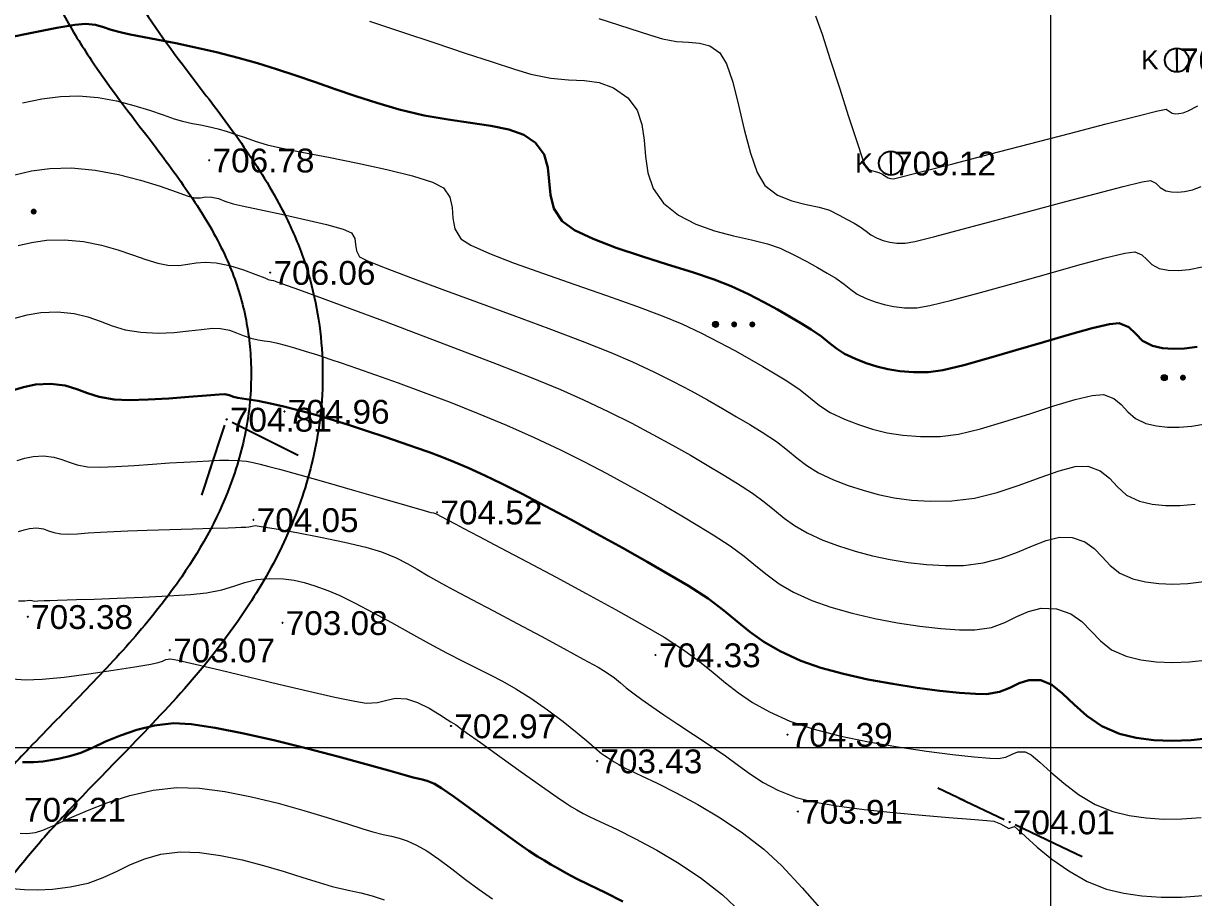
# Model space of a CAD drawing. Header units: feet. Extents: x 3381 to 683784, y 675186 to 4376258.
# Drawn here: x 678756.4 to 678805.47, y 4374967.44 to 4375004.1 of the extents above; entities that cross this region are included whole.
import ezdxf
from ezdxf.enums import TextEntityAlignment as Align

# ---------------------------------------------------------------- set-up
doc = ezdxf.new("R2010")
doc.units = ezdxf.units.FT
doc.header["$MEASUREMENT"] = 0
doc.header["$PDMODE"] = 34
doc.header["$PDSIZE"] = 0.01
doc.layers.get('0').update_dxf_attribs({"linetype": 'CONTINUOUS'})
for name, color, linetype in [('0_Point_Height', 2, 'CONTINUOUS'), ('0_Point_Point', 7, 'CONTINUOUS'), ('col bitkisi', 7, 'CONTINUOUS'), ('Lep-Stolb', 7, 'CONTINUOUS'), ('polygon', 5, 'CONTINUOUS')]:
    doc.layers.add(name, color=color, linetype=linetype)
for name, color, linetype, lineweight in [('ANA HORIZONTAL', 24, 'CONTINUOUS', 30), ('HORIZANTAL', 24, 'CONTINUOUS', 13), ('km setka', 170, 'CONTINUOUS', 15)]:
    doc.layers.add(name, color=color, linetype=linetype, lineweight=lineweight)
doc.styles.get("Standard").update_dxf_attribs({"font": 'arial.ttf', "height": 2})

msp = doc.modelspace()

# ---------------------------------------------------------------- hatches: boundary and pattern name
at = {"layer": 'col bitkisi', "ltscale": 1.5}
h = msp.add_hatch(color=256, dxfattribs=at)
edge = h.paths.add_edge_path()
edge.add_arc((678756.827, 4374996.211), 0.125, 0, 360)
h = msp.add_hatch(color=256, dxfattribs=at)
edge = h.paths.add_edge_path()
edge.add_arc((678785.421, 4374991.479), 0.125, 0, 360)
h = msp.add_hatch(color=256, dxfattribs=at)
edge = h.paths.add_edge_path()
edge.add_arc((678786.203, 4374991.479), 0.125, 0, 360)
h = msp.add_hatch(color=256, dxfattribs=at)
edge = h.paths.add_edge_path()
edge.add_arc((678786.962, 4374991.479), 0.125, 0, 360)
h = msp.add_hatch(color=256, dxfattribs=at)
edge = h.paths.add_edge_path()
edge.add_arc((678804.239, 4374989.245), 0.125, 0, 360)
h = msp.add_hatch(color=256, dxfattribs=at)
edge = h.paths.add_edge_path()
edge.add_arc((678805.021, 4374989.245), 0.125, 0, 360)

# ---------------------------------------------------------------- linework, layer by layer
at = {"linetype": 'Continuous'}
for points, knots in [([(678800.015, 4375077.644), (678801.836, 4375074.174), (678808.142, 4375062.155), (678818.038, 4375044.174), (678832.033, 4375024.91), (678842.805, 4375004.712), (678853.768, 4374986.826), (678862.895, 4374969.423), (678876.31, 4374950.902), (678892.91, 4374936.613), (678904.445, 4374921.776), (678912.375, 4374911.293), (678923.693, 4374899.375), (678931.942, 4374888.683), (678936.386, 4374882.923)], [0, 0, 0, 0, 11.75951, 40.72321, 61.46233, 83.054979, 109.290717, 124.392744, 141.962718, 177.533008, 189.558821, 198.276488, 216.955448, 238.768866, 238.768866, 238.768866, 238.768866]), ([(678804.772, 4375057.114), (678800.832, 4375053.35), (678800.303, 4375053.3), (678798.715, 4375053.14), (678797.651, 4375053.024), (678794.7, 4375052.617), (678792.822, 4375052.263), (678790.044, 4375051.385), (678789.093, 4375051.014), (678787.602, 4375050.276), (678787.043, 4375049.96), (678785.882, 4375049.205), (678785.294, 4375048.758), (678784.179, 4375047.808), (678783.65, 4375047.305), (678782.407, 4375046.033), (678781.717, 4375045.247), (678780.607, 4375043.929), (678780.173, 4375043.399), (678779.316, 4375042.352), (678778.891, 4375041.832), (678777.625, 4375040.276), (678776.792, 4375039.248), (678774.313, 4375036.181), (678772.686, 4375034.158), (678769.777, 4375030.563), (678768.5, 4375028.992), (678766.465, 4375026.514), (678765.723, 4375025.616), (678764.29, 4375023.894), (678763.601, 4375023.072), (678762.373, 4375021.618), (678761.839, 4375020.989), (678760.47, 4375019.387), (678759.596, 4375018.382), (678758.165, 4375016.441), (678757.578, 4375015.531), (678756.812, 4375013.877), (678756.564, 4375013.174), (678756.33, 4375012.052), (678756.276, 4375011.658), (678756.228, 4375010.864), (678756.233, 4375010.469), (678756.352, 4375008.869), (678756.668, 4375007.696), (678757.38, 4375005.852), (678757.716, 4375005.145), (678758.442, 4375003.809), (678758.833, 4375003.177), (678760.121, 4375001.254), (678761.069, 4375000.061), (678762.533, 4374998.127), (678763.084, 4374997.376), (678764.085, 4374995.845), (678764.532, 4374995.068), (678765.202, 4374993.597), (678765.444, 4374992.91), (678765.789, 4374991.475), (678765.894, 4374990.733), (678765.972, 4374989.136), (678765.925, 4374988.282), (678765.661, 4374986.602), (678765.445, 4374985.771), (678764.649, 4374983.537), (678763.917, 4374982.185), (678762.445, 4374980.038), (678761.791, 4374979.209), (678760.4, 4374977.602), (678759.661, 4374976.819), (678758.159, 4374975.267), (678757.398, 4374974.498), (678756.075, 4374973.113), (678755.511, 4374972.505), (678754.416, 4374971.253), (678753.888, 4374970.613), (678752.348, 4374968.667), (678751.383, 4374967.33), (678749.684, 4374964.866), (678748.936, 4374963.745), (678747.466, 4374961.476), (678746.748, 4374960.329), (678744.647, 4374956.855), (678743.32, 4374954.492), (678740.925, 4374949.803), (678739.845, 4374947.482), (678738.182, 4374943.457), (678737.545, 4374941.774), (678736.387, 4374938.368), (678735.865, 4374936.651), (678734.851, 4374933.022), (678734.369, 4374931.11), (678733.586, 4374927.817), (678733.27, 4374926.44), (678732.657, 4374923.676), (678732.362, 4374922.288), (678731.937, 4374920.115), (678731.792, 4374919.34), (678731.553, 4374917.94), (678731.458, 4374917.321), (678731.218, 4374915.357), (678731.142, 4374914.013), (678731.145, 4374910.996), (678731.266, 4374909.324), (678731.706, 4374906.033), (678732.022, 4374904.414), (678732.662, 4374901.698), (678732.956, 4374900.59), (678733.521, 4374898.591), (678733.787, 4374897.699), (678734.28, 4374896.085), (678734.506, 4374895.354), (678735.001, 4374893.881), (678735.271, 4374893.141), (678735.726, 4374892.05), (678735.883, 4374891.697), (678736.386, 4374890.643), (678736.747, 4374889.982), (678737.428, 4374888.712), (678737.748, 4374888.103), (678738.146, 4374887.201), (678738.267, 4374886.897), (678738.454, 4374886.343), (678738.525, 4374886.096), (678738.648, 4374885.572), (678738.7, 4374885.298), (678738.834, 4374884.462), (678738.896, 4374883.871), (678736.711, 4374879.458)], [0, 0, 0, 0, 1.504182, 1.504182, 4.512547, 4.512547, 9.897023, 9.897023, 12.795834, 12.795834, 14.604059, 14.604059, 16.662244, 16.662244, 18.72043, 18.72043, 21.69221, 21.69221, 23.690537, 23.690537, 25.688865, 25.688865, 29.68552, 29.68552, 37.678831, 37.678831, 43.858623, 43.858623, 47.338723, 47.338723, 50.479181, 50.479181, 52.843093, 52.843093, 56.452422, 56.452422, 59.343353, 59.343353, 61.301717, 61.301717, 62.310714, 62.310714, 63.319712, 63.319712, 66.426739, 66.426739, 68.50177, 68.50177, 70.576802, 70.576802, 75.092259, 75.092259, 77.984383, 77.984383, 80.876507, 80.876507, 83.368148, 83.368148, 85.859789, 85.859789, 88.693846, 88.693846, 91.527902, 91.527902, 96.504404, 96.504404, 99.813748, 99.813748, 103.123092, 103.123092, 106.359907, 106.359907, 108.778682, 108.778682, 111.197456, 111.197456, 116.035005, 116.035005, 120.025858, 120.025858, 124.016711, 124.016711, 131.998417, 131.998417, 139.538843, 139.538843, 144.840516, 144.840516, 150.142189, 150.142189, 155.992549, 155.992549, 160.212599, 160.212599, 164.43265, 164.43265, 166.77754, 166.77754, 168.584028, 168.584028, 172.423705, 172.423705, 177.221179, 177.221179, 182.018653, 182.018653, 185.384546, 185.384546, 188.140377, 188.140377, 190.397291, 190.397291, 192.654204, 192.654204, 193.73589, 193.73589, 195.899262, 195.899262, 198.062634, 198.062634, 199.190084, 199.190084, 200.13488, 200.13488, 201.079676, 201.079676, 202.923933, 202.923933, 202.923933, 202.923933]), ([(678808.675, 4375050.644), (678801.113, 4375050.364), (678800.583, 4375050.313), (678799.006, 4375050.154), (678797.969, 4375050.04), (678795.168, 4375049.652), (678793.46, 4375049.321), (678791.043, 4375048.553), (678790.235, 4375048.234), (678788.985, 4375047.612), (678788.517, 4375047.344), (678787.368, 4375046.586), (678786.697, 4375046.04), (678785.387, 4375044.816), (678784.75, 4375044.139), (678783.486, 4375042.704), (678782.86, 4375041.945), (678780.713, 4375039.324), (678779.234, 4375037.498), (678776.306, 4375033.873), (678774.857, 4375032.072), (678770.47, 4375026.65), (678767.493, 4375023.008), (678763.774, 4375018.635), (678763.29, 4375018.072), (678762.348, 4375016.963), (678761.892, 4375016.413), (678760.905, 4375015.124), (678760.408, 4375014.389), (678759.721, 4375013.07), (678759.494, 4375012.484), (678759.306, 4375011.644), (678759.267, 4375011.383), (678759.231, 4375010.855), (678759.233, 4375010.579), (678759.317, 4375009.469), (678759.547, 4375008.567), (678760.098, 4375007.14), (678760.343, 4375006.612), (678760.881, 4375005.592), (678761.175, 4375005.097), (678762.258, 4375003.417), (678763.151, 4375002.27), (678764.669, 4375000.279), (678765.282, 4374999.464), (678766.452, 4374997.728), (678767.007, 4374996.81), (678767.753, 4374995.256), (678768, 4374994.66), (678768.41, 4374993.426), (678768.571, 4374992.795), (678768.928, 4374990.881), (678768.998, 4374989.575), (678768.827, 4374987.174), (678768.626, 4374986.079), (678768.024, 4374983.969), (678767.623, 4374982.95), (678766.669, 4374981.011), (678766.117, 4374980.09), (678764.737, 4374978.074), (678763.873, 4374977.009), (678762.089, 4374975.003), (678761.168, 4374974.058), (678759.502, 4374972.352), (678758.752, 4374971.586), (678757.576, 4374970.311), (678757.131, 4374969.807), (678756.259, 4374968.772), (678755.833, 4374968.243), (678754.578, 4374966.626), (678753.774, 4374965.51), (678752.247, 4374963.301), (678751.52, 4374962.213), (678750.099, 4374960.024), (678749.404, 4374958.92), (678747.375, 4374955.577), (678746.095, 4374953.309), (678743.718, 4374948.693), (678742.621, 4374946.346), (678740.967, 4374942.342), (678740.351, 4374940.708), (678739.228, 4374937.401), (678738.719, 4374935.724), (678737.722, 4374932.141), (678737.242, 4374930.232), (678736.471, 4374926.978), (678736.165, 4374925.639), (678735.573, 4374922.966), (678735.29, 4374921.631), (678734.875, 4374919.505), (678734.726, 4374918.71), (678734.493, 4374917.322), (678734.404, 4374916.724), (678734.266, 4374915.531), (678734.217, 4374914.93), (678734.122, 4374913.122), (678734.131, 4374911.907), (678734.32, 4374908.773), (678734.601, 4374906.864), (678735.39, 4374903.057), (678735.898, 4374901.158), (678736.644, 4374898.618), (678736.838, 4374897.977), (678737.231, 4374896.699), (678737.428, 4374896.07), (678737.823, 4374894.907), (678738.018, 4374894.371), (678738.37, 4374893.497), (678738.518, 4374893.152), (678738.8, 4374892.546), (678738.931, 4374892.28), (678739.211, 4374891.736), (678739.358, 4374891.461), (678739.809, 4374890.62), (678740.124, 4374890.041), (678740.649, 4374888.969), (678740.866, 4374888.489), (678741.186, 4374887.646), (678741.303, 4374887.293), (678741.5, 4374886.574), (678741.578, 4374886.217), (678741.773, 4374885.158), (678741.849, 4374884.47), (678741.928, 4374883.728), (678741.936, 4374883.647), (678743.67, 4374879.335)], [0, 0, 0, 0, 1.519576, 1.519576, 4.558728, 4.558728, 9.930594, 9.930594, 12.837598, 12.837598, 14.698947, 14.698947, 17.596272, 17.596272, 20.493598, 20.493598, 23.430765, 23.430765, 30.540606, 30.540606, 37.650448, 37.650448, 51.870131, 51.870131, 53.943342, 53.943342, 56.016553, 56.016553, 58.839775, 58.839775, 61.186701, 61.186701, 62.257023, 62.257023, 63.327345, 63.327345, 66.426341, 66.426341, 68.26825, 68.26825, 70.110159, 70.110159, 74.62153, 74.62153, 77.595, 77.595, 80.568471, 80.568471, 82.304355, 82.304355, 84.04024, 84.04024, 87.512009, 87.512009, 90.504027, 90.504027, 93.496045, 93.496045, 96.488063, 96.488063, 100.372173, 100.372173, 104.256283, 104.256283, 107.517701, 107.517701, 109.618427, 109.618427, 111.719153, 111.719153, 115.920605, 115.920605, 119.858792, 119.858792, 123.796978, 123.796978, 131.673352, 131.673352, 139.553481, 139.553481, 144.894421, 144.894421, 150.235361, 150.235361, 156.190392, 156.190392, 160.321983, 160.321983, 164.453574, 164.453574, 166.899961, 166.899961, 168.797126, 168.797126, 170.694291, 170.694291, 174.488621, 174.488621, 180.488906, 180.488906, 186.48919, 186.48919, 188.508696, 188.508696, 190.528201, 190.528201, 192.322947, 192.322947, 193.52533, 193.52533, 194.478712, 194.478712, 195.432094, 195.432094, 197.338858, 197.338858, 198.784376, 198.784376, 199.759029, 199.759029, 200.733681, 200.733681, 202.682985, 202.682985, 202.923933, 202.923933, 202.923933, 202.923933])]:
    msp.add_open_spline(points, degree=3, knots=knots, dxfattribs=at)
at = {"layer": '0_Point_Point'}
for p in [(678804.762, 4375002.567, 709.343), (678764.193, 4374998.365, 706.78), (678792.769, 4374998.24, 709.122), (678766.749, 4374993.653, 706.059), (678767.345, 4374987.828, 704.96), (678764.92, 4374987.495, 704.808), (678773.749, 4374983.604, 704.516), (678766.043, 4374983.281, 704.053), (678756.584, 4374979.217, 703.384), (678767.262, 4374978.964, 703.081), (678762.539, 4374977.817, 703.067), (678782.905, 4374977.613, 704.327), (678774.33, 4374974.634, 702.971), (678788.437, 4374974.273, 704.388), (678780.457, 4374973.163, 703.435), (678788.878, 4374971.048, 703.913), (678797.755, 4374970.604, 704.007)]:
    msp.add_point(p, dxfattribs=at)
at = {"layer": 'ANA HORIZONTAL', "color": 16, "lineweight": 30}
for points, elevation in [([(678755.717, 4375003.505), (678756.821, 4375003.725), (678757.799, 4375003.912), (678758.557, 4375004.041), (678759, 4375004.085), (678759.425, 4375004.04), (678759.754, 4375003.951), (678760.083, 4375003.837), (678760.506, 4375003.717), (678760.877, 4375003.641), (678761.396, 4375003.541), (678762.041, 4375003.418), (678762.788, 4375003.27), (678763.614, 4375003.096), (678764.495, 4375002.894), (678765.408, 4375002.662), (678766.211, 4375002.434), (678767.013, 4375002.182), (678767.82, 4375001.913), (678768.639, 4375001.632), (678769.474, 4375001.344), (678770.334, 4375001.056), (678771.223, 4375000.772), (678772.147, 4375000.498), (678773.206, 4375000.245), (678774.211, 4375000.069), (678775.146, 4374999.935), (678775.997, 4374999.807), (678776.746, 4374999.648), (678777.378, 4374999.423), (678777.877, 4374999.096), (678778.238, 4374998.606), (678778.393, 4374998.062), (678778.445, 4374997.488), (678778.494, 4374996.907), (678778.642, 4374996.34), (678778.991, 4374995.811), (678779.509, 4374995.434), (678780.288, 4374995.061), (678781.25, 4374994.694), (678782.316, 4374994.337), (678783.41, 4374993.995), (678784.452, 4374993.67), (678785.365, 4374993.365), (678786.072, 4374993.086), (678786.796, 4374992.74), (678787.439, 4374992.411), (678788.012, 4374992.099), (678788.527, 4374991.804), (678788.997, 4374991.525), (678789.433, 4374991.262), (678789.864, 4374990.973), (678790.192, 4374990.712), (678790.489, 4374990.472), (678790.829, 4374990.246), (678791.285, 4374990.028), (678791.73, 4374989.858), (678792.179, 4374989.713), (678792.648, 4374989.598), (678793.155, 4374989.517), (678793.717, 4374989.475), (678794.351, 4374989.476), (678794.958, 4374989.564), (678795.826, 4374989.769), (678796.872, 4374990.056), (678798.016, 4374990.391), (678799.176, 4374990.737), (678800.27, 4374991.059), (678801.217, 4374991.322), (678801.935, 4374991.49), (678802.342, 4374991.527), (678802.75, 4374991.356), (678803.039, 4374991.08), (678803.33, 4374990.789), (678803.744, 4374990.573), (678804.164, 4374990.483), (678804.609, 4374990.449), (678805.09, 4374990.47), (678805.62, 4374990.542)], 707.5), ([(678755.93, 4374988.713), (678756.399, 4374988.851), (678756.905, 4374988.953), (678757.533, 4374988.98), (678758.154, 4374988.909), (678758.643, 4374988.768), (678759.089, 4374988.597), (678759.58, 4374988.437), (678760.205, 4374988.329), (678760.833, 4374988.306), (678761.624, 4374988.326), (678762.488, 4374988.375), (678763.333, 4374988.437), (678764.069, 4374988.498), (678764.605, 4374988.541), (678764.85, 4374988.553), (678765.026, 4374988.504), (678765.201, 4374988.44), (678765.394, 4374988.405), (678765.749, 4374988.348), (678766.221, 4374988.268), (678766.761, 4374988.165), (678767.324, 4374988.04), (678767.754, 4374987.93), (678768.245, 4374987.797), (678768.795, 4374987.64), (678769.403, 4374987.457), (678770.067, 4374987.249), (678770.784, 4374987.016), (678771.554, 4374986.756), (678772.275, 4374986.51), (678772.88, 4374986.303), (678773.414, 4374986.116), (678773.922, 4374985.927), (678774.45, 4374985.715), (678775.044, 4374985.461), (678775.748, 4374985.142), (678776.447, 4374984.806), (678777.308, 4374984.37), (678778.289, 4374983.858), (678779.347, 4374983.293), (678780.439, 4374982.699), (678781.522, 4374982.1), (678782.554, 4374981.519), (678783.491, 4374980.981), (678784.29, 4374980.508), (678785.108, 4374979.975), (678785.764, 4374979.481), (678786.327, 4374979.019), (678786.864, 4374978.584), (678787.443, 4374978.168), (678788.131, 4374977.766), (678788.998, 4374977.371), (678789.832, 4374977.08), (678790.783, 4374976.82), (678791.805, 4374976.591), (678792.85, 4374976.396), (678793.872, 4374976.236), (678794.823, 4374976.112), (678795.657, 4374976.025), (678796.328, 4374975.977), (678796.788, 4374975.969), (678797.325, 4374976.06), (678797.757, 4374976.237), (678798.149, 4374976.428), (678798.562, 4374976.558), (678799.059, 4374976.552), (678799.516, 4374976.361), (678799.971, 4374976), (678800.454, 4374975.541), (678800.994, 4374975.058), (678801.62, 4374974.621), (678802.363, 4374974.304), (678803.065, 4374974.139), (678803.793, 4374974.042), (678804.556, 4374974.011), (678805.365, 4374974.045), (678806.232, 4374974.143)], 705), ([(678756.36, 4374973.115), (678756.831, 4374973.114), (678757.207, 4374973.141), (678757.551, 4374973.194), (678757.925, 4374973.274), (678758.389, 4374973.38), (678758.804, 4374973.514), (678759.29, 4374973.724), (678759.845, 4374973.977), (678760.465, 4374974.24), (678761.149, 4374974.479), (678761.892, 4374974.661), (678762.694, 4374974.753), (678763.434, 4374974.712), (678764.442, 4374974.558), (678765.64, 4374974.318), (678766.949, 4374974.019), (678768.29, 4374973.686), (678769.585, 4374973.349), (678770.756, 4374973.032), (678771.723, 4374972.764), (678772.41, 4374972.57), (678772.736, 4374972.479), (678773.064, 4374972.403), (678773.324, 4374972.338), (678773.63, 4374972.212), (678773.929, 4374972.024), (678774.456, 4374971.656), (678775.127, 4374971.173), (678775.86, 4374970.64), (678776.571, 4374970.124), (678777.177, 4374969.689), (678777.595, 4374969.4), (678777.957, 4374969.167), (678778.249, 4374968.989), (678778.519, 4374968.83), (678778.816, 4374968.659), (678779.188, 4374968.441), (678779.579, 4374968.236), (678780.123, 4374967.976), (678780.786, 4374967.656), (678781.537, 4374967.269)], 702.5)]:
    msp.add_lwpolyline(points, dxfattribs=dict(at, elevation=elevation))
at = {"layer": 'col bitkisi', "lineweight": 13, "ltscale": 1.5}
for centre in [(678785.421, 4374991.479), (678804.239, 4374989.245)]:
    msp.add_circle(centre, 0.125, dxfattribs=at)
at = {"layer": 'HORIZANTAL', "color": 16, "linetype": 'Continuous', "lineweight": 20}
for points, elevation in [([(678780.53, 4375004.316), (678781.782, 4375003.909), (678782.696, 4375003.615), (678783.194, 4375003.462), (678783.782, 4375003.348), (678784.293, 4375003.313), (678784.75, 4375003.275), (678785.177, 4375003.156), (678785.599, 4375002.873), (678785.884, 4375002.404), (678786.142, 4375001.633), (678786.384, 4375000.675), (678786.626, 4374999.648), (678786.881, 4374998.667), (678787.163, 4374997.848), (678787.486, 4374997.308), (678788.023, 4374996.902), (678788.622, 4374996.655), (678789.224, 4374996.506), (678789.77, 4374996.396), (678790.201, 4374996.263), (678790.606, 4374996.067), (678790.945, 4374995.885), (678791.235, 4374995.718), (678791.49, 4374995.564), (678791.742, 4374995.385), (678791.935, 4374995.232), (678792.2, 4374995.091), (678792.456, 4374994.997), (678792.723, 4374994.926), (678793.022, 4374994.885), (678793.376, 4374994.879), (678793.781, 4374994.959), (678794.614, 4374995.166), (678795.766, 4374995.468), (678797.129, 4374995.832), (678798.594, 4374996.226), (678800.053, 4374996.618), (678801.397, 4374996.975), (678802.517, 4374997.266), (678803.307, 4374997.457), (678803.655, 4374997.517), (678803.889, 4374997.4), (678804.059, 4374997.222), (678804.297, 4374997.081), (678804.538, 4374997.034), (678804.8, 4374997.026), (678805.092, 4374997.056), (678805.426, 4374997.123), (678805.79, 4374997.264)], 708.5), ([(678789.614, 4375004.423), (678789.885, 4375003.653), (678790.233, 4375002.596), (678790.619, 4375001.396), (678791.002, 4375000.198), (678791.342, 4374999.146), (678791.599, 4374998.385), (678791.733, 4374998.057), (678791.92, 4374997.941), (678792.119, 4374997.889), (678792.266, 4374997.852), (678792.418, 4374997.774), (678792.519, 4374997.715), (678792.587, 4374997.667), (678792.658, 4374997.622), (678792.759, 4374997.595), (678792.888, 4374997.581), (678793.222, 4374997.664), (678794.092, 4374997.889), (678795.365, 4374998.219), (678796.906, 4374998.62), (678798.582, 4374999.055), (678800.26, 4374999.49), (678801.806, 4374999.889), (678803.085, 4375000.216), (678803.965, 4375000.435), (678804.312, 4375000.512), (678804.442, 4375000.429), (678804.573, 4375000.335), (678804.703, 4375000.314), (678804.854, 4375000.319), (678805.033, 4375000.352), (678805.242, 4375000.441), (678805.646, 4375000.64)], 709), ([(678770.911, 4375004.193), (678772.293, 4375003.735), (678773.649, 4375003.283), (678774.921, 4375002.86), (678776.053, 4375002.487), (678776.989, 4375002.186), (678777.671, 4375001.98), (678778.509, 4375001.807), (678779.253, 4375001.742), (678779.924, 4375001.706), (678780.547, 4375001.62), (678781.143, 4375001.406), (678781.738, 4375000.984), (678782.131, 4375000.464), (678782.333, 4374999.863), (678782.423, 4374999.207), (678782.48, 4374998.523), (678782.582, 4374997.837), (678782.808, 4374997.174), (678783.238, 4374996.56), (678783.863, 4374996.054), (678784.592, 4374995.679), (678785.377, 4374995.404), (678786.171, 4374995.196), (678786.927, 4374995.026), (678787.598, 4374994.863), (678788.136, 4374994.675), (678788.731, 4374994.389), (678789.246, 4374994.12), (678789.697, 4374993.868), (678790.097, 4374993.633), (678790.461, 4374993.413), (678790.821, 4374993.166), (678791.089, 4374992.948), (678791.363, 4374992.749), (678791.743, 4374992.56), (678792.112, 4374992.421), (678792.488, 4374992.307), (678792.892, 4374992.225), (678793.344, 4374992.18), (678793.863, 4374992.178), (678794.406, 4374992.27), (678795.336, 4374992.497), (678796.537, 4374992.82), (678797.895, 4374993.198), (678799.294, 4374993.591), (678800.619, 4374993.96), (678801.755, 4374994.265), (678802.587, 4374994.466), (678802.999, 4374994.522), (678803.296, 4374994.398), (678803.506, 4374994.196), (678803.719, 4374993.984), (678804.02, 4374993.827), (678804.405, 4374993.752), (678804.822, 4374993.739), (678805.287, 4374993.788), (678805.82, 4374993.895)], 708), ([(678756.355, 4375000.778), (678757.164, 4375000.937), (678757.953, 4375001.04), (678758.706, 4375001.064), (678759.527, 4375000.994), (678760.307, 4375000.853), (678761.032, 4375000.667), (678761.686, 4375000.463), (678762.253, 4375000.267), (678762.719, 4375000.104), (678763.067, 4375000), (678763.488, 4374999.911), (678763.818, 4374999.848), (678764.147, 4374999.781), (678764.565, 4374999.678), (678764.942, 4374999.567), (678765.307, 4374999.445), (678765.689, 4374999.312), (678766.118, 4374999.169), (678766.624, 4374999.017), (678767.18, 4374998.889), (678768.077, 4374998.708), (678769.197, 4374998.487), (678770.422, 4374998.238), (678771.635, 4374997.973), (678772.716, 4374997.705), (678773.549, 4374997.445), (678774.016, 4374997.207), (678774.28, 4374996.818), (678774.371, 4374996.384), (678774.402, 4374995.929), (678774.488, 4374995.48), (678774.743, 4374995.062), (678775.161, 4374994.797), (678775.935, 4374994.454), (678776.978, 4374994.052), (678778.203, 4374993.611), (678779.523, 4374993.15), (678780.851, 4374992.688), (678782.099, 4374992.246), (678783.18, 4374991.842), (678784.007, 4374991.497), (678784.826, 4374991.108), (678785.565, 4374990.735), (678786.234, 4374990.378), (678786.843, 4374990.038), (678787.401, 4374989.714), (678787.918, 4374989.405), (678788.404, 4374989.112), (678788.968, 4374988.733), (678789.397, 4374988.391), (678789.786, 4374988.078), (678790.231, 4374987.782), (678790.828, 4374987.497), (678791.41, 4374987.275), (678791.997, 4374987.085), (678792.611, 4374986.934), (678793.274, 4374986.828), (678794.009, 4374986.773), (678794.838, 4374986.775), (678795.604, 4374986.875), (678796.532, 4374987.098), (678797.554, 4374987.399), (678798.602, 4374987.734), (678799.607, 4374988.059), (678800.502, 4374988.33), (678801.217, 4374988.503), (678801.686, 4374988.532), (678802.117, 4374988.373), (678802.433, 4374988.113), (678802.71, 4374987.812), (678803.029, 4374987.528), (678803.468, 4374987.319), (678803.911, 4374987.219), (678804.374, 4374987.168), (678804.866, 4374987.166), (678805.395, 4374987.211), (678805.973, 4374987.302)], 707), ([(678756.04, 4374997.753), (678756.733, 4374997.916), (678757.508, 4374998.022), (678758.413, 4374998.043), (678759.407, 4374997.952), (678760.386, 4374997.767), (678761.307, 4374997.527), (678762.129, 4374997.271), (678762.808, 4374997.036), (678763.301, 4374996.862), (678763.566, 4374996.786), (678763.827, 4374996.791), (678764.038, 4374996.824), (678764.297, 4374996.822), (678764.579, 4374996.754), (678764.849, 4374996.65), (678765.186, 4374996.535), (678765.571, 4374996.447), (678766.292, 4374996.293), (678767.213, 4374996.097), (678768.197, 4374995.879), (678769.106, 4374995.662), (678769.805, 4374995.468), (678770.155, 4374995.319), (678770.295, 4374995.087), (678770.329, 4374994.827), (678770.361, 4374994.561), (678770.496, 4374994.313), (678770.821, 4374994.146), (678771.561, 4374993.847), (678772.629, 4374993.443), (678773.936, 4374992.96), (678775.397, 4374992.426), (678776.924, 4374991.866), (678778.429, 4374991.308), (678779.825, 4374990.777), (678781.025, 4374990.302), (678781.942, 4374989.908), (678782.834, 4374989.486), (678783.648, 4374989.08), (678784.394, 4374988.689), (678785.079, 4374988.313), (678785.712, 4374987.953), (678786.3, 4374987.608), (678786.852, 4374987.277), (678787.376, 4374986.961), (678787.971, 4374986.567), (678788.437, 4374986.207), (678788.841, 4374985.873), (678789.253, 4374985.559), (678789.739, 4374985.259), (678790.37, 4374984.965), (678790.987, 4374984.728), (678791.605, 4374984.519), (678792.242, 4374984.344), (678792.916, 4374984.207), (678793.642, 4374984.113), (678794.44, 4374984.067), (678795.325, 4374984.073), (678796.274, 4374984.189), (678797.228, 4374984.43), (678798.158, 4374984.74), (678799.034, 4374985.063), (678799.824, 4374985.341), (678800.5, 4374985.518), (678801.029, 4374985.537), (678801.553, 4374985.343), (678801.935, 4374985.028), (678802.273, 4374984.663), (678802.66, 4374984.318), (678803.192, 4374984.066), (678803.73, 4374983.944), (678804.291, 4374983.882), (678804.888, 4374983.88), (678805.531, 4374983.934)], 706.5), ([(678756.176, 4374994.782), (678756.736, 4374994.918), (678757.368, 4374995.005), (678758.119, 4374995.022), (678758.921, 4374994.949), (678759.667, 4374994.801), (678760.354, 4374994.608), (678760.978, 4374994.399), (678761.537, 4374994.203), (678762.027, 4374994.049), (678762.446, 4374993.967), (678762.915, 4374993.956), (678763.293, 4374993.998), (678763.64, 4374994.057), (678764.016, 4374994.092), (678764.481, 4374994.065), (678765.045, 4374993.948), (678765.625, 4374993.769), (678766.141, 4374993.578), (678766.514, 4374993.426), (678766.663, 4374993.363), (678766.722, 4374993.351), (678766.781, 4374993.34), (678766.878, 4374993.313), (678767.017, 4374993.269), (678767.267, 4374993.178), (678767.926, 4374992.939), (678768.918, 4374992.575), (678770.168, 4374992.115), (678771.603, 4374991.582), (678773.146, 4374991.003), (678774.724, 4374990.404), (678776.261, 4374989.81), (678777.682, 4374989.247), (678778.912, 4374988.742), (678779.878, 4374988.32), (678780.939, 4374987.817), (678781.909, 4374987.333), (678782.797, 4374986.867), (678783.612, 4374986.42), (678784.366, 4374985.991), (678785.066, 4374985.58), (678785.723, 4374985.186), (678786.347, 4374984.81), (678786.966, 4374984.406), (678787.464, 4374984.032), (678787.89, 4374983.682), (678788.296, 4374983.352), (678788.735, 4374983.038), (678789.257, 4374982.733), (678789.913, 4374982.434), (678790.578, 4374982.186), (678791.276, 4374981.964), (678792.001, 4374981.773), (678792.745, 4374981.614), (678793.505, 4374981.492), (678794.273, 4374981.409), (678795.044, 4374981.368), (678795.813, 4374981.372), (678796.644, 4374981.472), (678797.395, 4374981.674), (678798.078, 4374981.931), (678798.706, 4374982.195), (678799.29, 4374982.417), (678799.841, 4374982.549), (678800.373, 4374982.542), (678800.9, 4374982.364), (678801.3, 4374982.078), (678801.636, 4374981.731), (678801.974, 4374981.372), (678802.379, 4374981.05), (678802.915, 4374980.812), (678803.456, 4374980.685), (678804.016, 4374980.61), (678804.603, 4374980.586), (678805.226, 4374980.613), (678805.894, 4374980.688)], 706), ([(678756.036, 4374991.744), (678756.552, 4374991.884), (678757.127, 4374991.979), (678757.826, 4374992.001), (678758.527, 4374991.931), (678759.104, 4374991.789), (678759.614, 4374991.608), (678760.116, 4374991.42), (678760.667, 4374991.256), (678761.326, 4374991.148), (678762.041, 4374991.116), (678762.713, 4374991.144), (678763.328, 4374991.205), (678763.868, 4374991.27), (678764.319, 4374991.314), (678764.665, 4374991.309), (678765.038, 4374991.231), (678765.331, 4374991.123), (678765.609, 4374991.007), (678765.932, 4374990.901), (678766.245, 4374990.833), (678766.492, 4374990.794), (678766.739, 4374990.756), (678767.053, 4374990.69), (678767.379, 4374990.606), (678767.769, 4374990.496), (678768.218, 4374990.362), (678768.724, 4374990.201), (678769.285, 4374990.012), (678769.723, 4374989.863), (678770.361, 4374989.645), (678771.168, 4374989.364), (678772.113, 4374989.027), (678773.165, 4374988.641), (678774.293, 4374988.211), (678775.464, 4374987.745), (678776.648, 4374987.25), (678777.813, 4374986.731), (678778.913, 4374986.211), (678779.928, 4374985.709), (678780.866, 4374985.224), (678781.735, 4374984.755), (678782.543, 4374984.304), (678783.297, 4374983.868), (678784.006, 4374983.449), (678784.677, 4374983.046), (678785.319, 4374982.659), (678786.037, 4374982.19), (678786.614, 4374981.756), (678787.108, 4374981.351), (678787.58, 4374980.968), (678788.089, 4374980.603), (678788.694, 4374980.25), (678789.455, 4374979.903), (678790.262, 4374979.616), (678791.155, 4374979.362), (678792.099, 4374979.143), (678793.056, 4374978.963), (678793.991, 4374978.823), (678794.867, 4374978.726), (678795.649, 4374978.674), (678796.3, 4374978.671), (678796.986, 4374978.772), (678797.553, 4374978.977), (678798.054, 4374979.222), (678798.545, 4374979.442), (678799.081, 4374979.571), (678799.716, 4374979.547), (678800.321, 4374979.343), (678800.78, 4374979.014), (678801.167, 4374978.615), (678801.557, 4374978.202), (678802.022, 4374977.831), (678802.639, 4374977.558), (678803.261, 4374977.412), (678803.904, 4374977.326), (678804.579, 4374977.299), (678805.296, 4374977.329), (678806.063, 4374977.415)], 705.5), ([(678756.133, 4374985.775), (678756.456, 4374985.87), (678756.806, 4374985.941), (678757.239, 4374985.96), (678757.668, 4374985.91), (678758.006, 4374985.813), (678758.314, 4374985.695), (678758.653, 4374985.584), (678759.085, 4374985.509), (678759.603, 4374985.493), (678760.277, 4374985.516), (678761.036, 4374985.562), (678761.811, 4374985.618), (678762.528, 4374985.671), (678763.117, 4374985.704), (678763.682, 4374985.732), (678764.178, 4374985.76), (678764.619, 4374985.783), (678765.015, 4374985.79), (678765.379, 4374985.776), (678765.749, 4374985.736), (678766.036, 4374985.683), (678766.321, 4374985.613), (678766.685, 4374985.522), (678767.14, 4374985.4), (678767.982, 4374985.164), (678769.075, 4374984.855), (678770.28, 4374984.511), (678771.461, 4374984.173), (678772.48, 4374983.88), (678773.2, 4374983.674), (678773.483, 4374983.593), (678773.596, 4374983.569), (678773.677, 4374983.552), (678773.755, 4374983.511), (678773.883, 4374983.442), (678774.176, 4374983.285), (678774.525, 4374983.097), (678774.835, 4374982.933), (678775.487, 4374982.592), (678776.406, 4374982.109), (678777.515, 4374981.523), (678778.739, 4374980.871), (678780.001, 4374980.19), (678781.226, 4374979.52), (678782.338, 4374978.896), (678783.261, 4374978.357), (678784.075, 4374977.831), (678784.743, 4374977.34), (678785.316, 4374976.878), (678785.845, 4374976.44), (678786.381, 4374976.023), (678786.975, 4374975.62), (678787.678, 4374975.227), (678788.54, 4374974.84), (678789.497, 4374974.514), (678790.616, 4374974.224), (678791.829, 4374973.97), (678793.069, 4374973.754), (678794.267, 4374973.577), (678795.354, 4374973.438), (678796.264, 4374973.34), (678796.927, 4374973.283), (678797.275, 4374973.268), (678797.599, 4374973.332), (678797.854, 4374973.45), (678798.102, 4374973.549), (678798.403, 4374973.557), (678798.658, 4374973.42), (678799.02, 4374973.115), (678799.479, 4374972.7), (678800.024, 4374972.229), (678800.647, 4374971.76), (678801.338, 4374971.348), (678802.086, 4374971.05), (678802.771, 4374970.885), (678803.475, 4374970.778), (678804.207, 4374970.728), (678804.976, 4374970.734), (678805.789, 4374970.794)], 704.5), ([(678756.191, 4374982.798), (678756.425, 4374982.864), (678756.655, 4374982.921), (678756.946, 4374982.939), (678757.233, 4374982.9), (678757.454, 4374982.825), (678757.676, 4374982.746), (678757.965, 4374982.69), (678758.277, 4374982.681), (678758.662, 4374982.698), (678759.112, 4374982.73), (678759.623, 4374982.767), (678760.191, 4374982.798), (678760.771, 4374982.819), (678761.591, 4374982.845), (678762.536, 4374982.875), (678763.492, 4374982.904), (678764.346, 4374982.93), (678764.985, 4374982.949), (678765.294, 4374982.959), (678765.53, 4374982.968), (678765.725, 4374982.977), (678765.855, 4374982.987), (678765.983, 4374983.021), (678766.11, 4374983.046), (678766.37, 4374983.007), (678766.994, 4374982.9), (678767.864, 4374982.743), (678768.86, 4374982.551), (678769.864, 4374982.341), (678770.756, 4374982.131), (678771.417, 4374981.935), (678772.026, 4374981.692), (678772.494, 4374981.456), (678772.911, 4374981.21), (678773.365, 4374980.934), (678773.944, 4374980.608), (678774.456, 4374980.336), (678775.201, 4374979.941), (678776.106, 4374979.461), (678777.098, 4374978.933), (678778.105, 4374978.395), (678779.054, 4374977.885), (678779.875, 4374977.439), (678780.493, 4374977.097), (678780.838, 4374976.895), (678781.178, 4374976.655), (678781.429, 4374976.449), (678781.678, 4374976.237), (678782.008, 4374975.982), (678782.329, 4374975.751), (678782.75, 4374975.454), (678783.259, 4374975.101), (678783.844, 4374974.704), (678784.491, 4374974.274), (678785.189, 4374973.821), (678785.834, 4374973.381), (678786.378, 4374972.978), (678786.883, 4374972.608), (678787.412, 4374972.265), (678788.029, 4374971.944), (678788.798, 4374971.639), (678789.529, 4374971.45), (678790.509, 4374971.281), (678791.653, 4374971.132), (678792.874, 4374971.003), (678794.085, 4374970.893), (678795.199, 4374970.802), (678796.129, 4374970.729), (678796.79, 4374970.674), (678797.094, 4374970.637), (678797.369, 4374970.524), (678797.588, 4374970.4), (678797.719, 4374970.34), (678797.836, 4374970.383), (678797.952, 4374970.422), (678798.089, 4374970.302), (678798.417, 4374969.993), (678798.905, 4374969.556), (678799.52, 4374969.055), (678800.23, 4374968.553), (678801.004, 4374968.113), (678801.81, 4374967.796), (678802.536, 4374967.622), (678803.3, 4374967.508), (678804.106, 4374967.453), (678804.96, 4374967.458), (678805.868, 4374967.522)], 704), ([(678756.191, 4374979.889), (678756.454, 4374979.883), (678756.554, 4374979.902), (678756.653, 4374979.918), (678756.748, 4374979.896), (678756.844, 4374979.871), (678757.003, 4374979.877), (678757.264, 4374979.891), (678757.501, 4374979.899), (678757.827, 4374979.908), (678758.225, 4374979.922), (678758.62, 4374979.935), (678759.363, 4374979.959), (678760.331, 4374979.993), (678761.407, 4374980.036), (678762.47, 4374980.089), (678763.4, 4374980.149), (678764.078, 4374980.216), (678764.711, 4374980.342), (678765.222, 4374980.499), (678765.682, 4374980.654), (678766.164, 4374980.774), (678766.737, 4374980.825), (678767.302, 4374980.811), (678767.757, 4374980.757), (678768.172, 4374980.659), (678768.615, 4374980.514), (678769.157, 4374980.319), (678769.671, 4374980.102), (678770.314, 4374979.787), (678771.047, 4374979.4), (678771.833, 4374978.971), (678772.634, 4374978.526), (678773.413, 4374978.095), (678774.132, 4374977.705), (678774.845, 4374977.335), (678775.443, 4374977.039), (678775.974, 4374976.776), (678776.489, 4374976.508), (678777.04, 4374976.194), (678777.676, 4374975.796), (678778.367, 4374975.318), (678779.026, 4374974.82), (678779.618, 4374974.345), (678780.107, 4374973.935), (678780.458, 4374973.635), (678780.636, 4374973.487), (678780.765, 4374973.395), (678780.869, 4374973.325), (678781.002, 4374973.239), (678781.171, 4374973.133), (678781.364, 4374973.017), (678781.603, 4374972.875), (678781.838, 4374972.761), (678782.31, 4374972.543), (678782.971, 4374972.229), (678783.774, 4374971.825), (678784.671, 4374971.34), (678785.614, 4374970.781), (678786.555, 4374970.155), (678787.447, 4374969.47), (678788.197, 4374968.768), (678789.055, 4374967.848), (678789.983, 4374966.777)], 703.5), ([(678755.919, 4374976.61), (678756.487, 4374976.566), (678757.186, 4374976.592), (678758.11, 4374976.685), (678759.141, 4374976.821), (678760.167, 4374976.974), (678761.07, 4374977.12), (678761.736, 4374977.234), (678762.049, 4374977.293), (678762.233, 4374977.355), (678762.375, 4374977.42), (678762.558, 4374977.455), (678762.875, 4374977.395), (678763.6, 4374977.229), (678764.622, 4374976.987), (678765.83, 4374976.698), (678767.112, 4374976.392), (678768.359, 4374976.099), (678769.458, 4374975.849), (678770.298, 4374975.671), (678770.769, 4374975.595), (678771.249, 4374975.624), (678771.631, 4374975.72), (678772.006, 4374975.799), (678772.467, 4374975.776), (678772.928, 4374975.625), (678773.411, 4374975.383), (678773.848, 4374975.119), (678774.173, 4374974.902), (678774.32, 4374974.802), (678774.418, 4374974.752), (678774.514, 4374974.698), (678774.608, 4374974.626), (678774.713, 4374974.542), (678774.963, 4374974.364), (678775.562, 4374973.936), (678776.378, 4374973.355), (678777.276, 4374972.716), (678778.122, 4374972.116), (678778.784, 4374971.649), (678779.126, 4374971.412), (678779.387, 4374971.247), (678779.599, 4374971.122), (678779.867, 4374970.966), (678780.12, 4374970.842), (678780.6, 4374970.619), (678781.263, 4374970.303), (678782.062, 4374969.902), (678782.953, 4374969.42), (678783.889, 4374968.865), (678784.825, 4374968.243), (678785.715, 4374967.559), (678786.484, 4374966.829)], 703), ([(678756.254, 4374970.135), (678756.543, 4374970.128), (678756.907, 4374970.162), (678757.216, 4374970.262), (678757.699, 4374970.475), (678758.33, 4374970.765), (678759.084, 4374971.094), (678759.937, 4374971.424), (678760.862, 4374971.719), (678761.834, 4374971.94), (678762.829, 4374972.051), (678763.785, 4374972.025), (678764.844, 4374971.887), (678765.958, 4374971.668), (678767.078, 4374971.394), (678768.154, 4374971.093), (678769.138, 4374970.795), (678769.98, 4374970.526), (678770.632, 4374970.315), (678771.043, 4374970.191), (678771.479, 4374970.086), (678771.83, 4374970.011), (678772.148, 4374969.932), (678772.483, 4374969.82), (678772.886, 4374969.642), (678773.311, 4374969.395), (678773.811, 4374969.048), (678774.362, 4374968.636), (678774.937, 4374968.198), (678775.513, 4374967.77), (678776.064, 4374967.388)], 702), ([(678755.907, 4374967.815), (678756.44, 4374967.774), (678756.994, 4374967.764), (678757.618, 4374967.795), (678758.361, 4374967.881), (678759.109, 4374968.042), (678759.747, 4374968.274), (678760.324, 4374968.544), (678760.886, 4374968.819), (678761.482, 4374969.066), (678762.159, 4374969.254), (678762.965, 4374969.349), (678763.782, 4374969.326), (678764.66, 4374969.207), (678765.565, 4374969.017), (678766.465, 4374968.782), (678767.326, 4374968.528), (678768.116, 4374968.28), (678768.802, 4374968.063), (678769.35, 4374967.903), (678770.011, 4374967.745), (678770.543, 4374967.63), (678771.024, 4374967.511), (678771.531, 4374967.341)], 701.5)]:
    msp.add_lwpolyline(points, dxfattribs=dict(at, elevation=elevation))
at = {"layer": 'km setka', "flags": 128}
for points in [[(678799.461, 4375155.521), (678799.461, 4374699.736)], [(678599.655, 4374973.732), (679076.815, 4374973.732)], [(678599.655, 4374973.732), (678860.785, 4374973.732)]]:
    msp.add_lwpolyline(points, dxfattribs=at)
at = {"layer": 'Lep-Stolb', "color": 1}
for p, q in [((678764.193, 4374985.266, 695.988), (678764.843, 4374987.257, 695.988)), ((678765.144, 4374987.383, 695.988), (678766.795, 4374986.556, 695.988)), ((678766.795, 4374986.556, 695.988), (678767.924, 4374985.99, 695.988)), ((678763.883, 4374984.315, 695.988), (678764.271, 4374985.503, 695.988)), ((678794.736, 4374972.043, 695.988), (678795.864, 4374971.505, 695.988)), ((678795.639, 4374971.613, 695.988), (678797.53, 4374970.712, 695.988)), ((678797.981, 4374970.496, 695.988), (678799.648, 4374969.702, 695.988)), ((678799.648, 4374969.702, 695.988), (678800.788, 4374969.159, 695.988))]:
    msp.add_line(p, q, dxfattribs=at)
at = {"layer": 'polygon', "color": 6}
for p, q in [((678804.762, 4375002.567, 709.343), (678804.762, 4375003.067, 709.343)), ((678804.762, 4375003.067, 709.343), (678804.762, 4375002.067, 709.343)), ((678792.769, 4374998.24, 709.122), (678792.769, 4374998.74, 709.122)), ((678792.769, 4374998.74, 709.122), (678792.769, 4374997.74, 709.122))]:
    msp.add_line(p, q, dxfattribs=at)
for centre in [(678804.762, 4375002.567, 709.343), (678792.769, 4374998.24, 709.122)]:
    msp.add_circle(centre, 0.5, dxfattribs=at)

# ---------------------------------------------------------------- texts
at = {"layer": '0_Point_Height', "color": 0}
for s, p in [('709.34', (678804.898, 4375002.053, 709.343)), ('706.78', (678764.329, 4374997.851, 706.78)), ('709.12', (678792.905, 4374997.726, 709.122)), ('706.06', (678766.885, 4374993.139, 706.059)), ('704.96', (678767.481, 4374987.314, 704.96)), ('704.81', (678765.056, 4374986.981, 704.808)), ('704.52', (678773.885, 4374983.09, 704.516)), ('704.05', (678766.179, 4374982.767, 704.053)), ('703.38', (678756.72, 4374978.703, 703.384)), ('703.08', (678767.398, 4374978.45, 703.081)), ('703.07', (678762.675, 4374977.303, 703.067)), ('704.33', (678783.041, 4374977.099, 704.327)), ('702.97', (678774.466, 4374974.12, 702.971)), ('704.39', (678788.573, 4374973.759, 704.388)), ('703.43', (678780.593, 4374972.649, 703.435)), ('702.21', (678756.423, 4374970.62, 702.213)), ('703.91', (678789.014, 4374970.534, 703.913)), ('704.01', (678797.891, 4374970.09, 704.007))]:
    msp.add_text(s, height=1, dxfattribs=at).set_placement(p)
at = {"layer": 'Lep-Stolb', "color": 6}
for p in [(678803.635, 4375002.574, 709.343), (678791.642, 4374998.247, 709.122)]:
    msp.add_text('K', height=0.8, dxfattribs=at).set_placement(p, align=Align.MIDDLE_CENTER)

doc.saveas('drawing.dxf')
